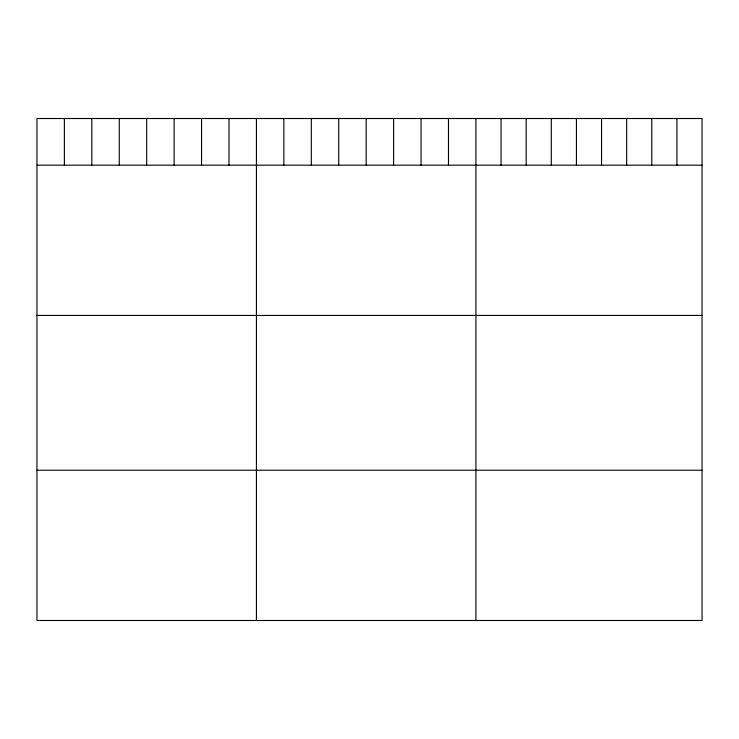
<?xml version="1.0" encoding="UTF-8"?>
<svg xmlns="http://www.w3.org/2000/svg" width="739" height="739" viewBox="0 0 739 739"><rect width="100%" height="100%" fill="white"/><g stroke="black" fill="none" stroke-linecap="round" stroke-linejoin="round"><path stroke-width="1.11" d="M702.05 165.167L702.05 620.483L36.95 620.483L36.95 118.517L702.05 118.517L702.05 165.167L36.95 165.167M36.95 315.424L702.05 315.424M36.95 470.226L702.05 470.226M676.924 118.517L676.924 165.167M651.798 118.517L651.798 165.167M626.672 118.517L626.672 165.167M601.546 118.517L601.546 165.167M576.42 118.517L576.42 165.167M551.294 118.517L551.294 165.167M526.168 118.517L526.168 165.167M501.042 118.517L501.042 165.167M475.916 118.517L475.916 620.483M448.481 118.517L448.481 165.167M421.045 118.517L421.045 165.167M393.61 118.517L393.61 165.167M366.174 118.517L366.174 165.167M338.739 118.517L338.739 165.167M311.304 118.517L311.304 165.167M283.868 118.517L283.868 165.167M256.433 118.517L256.433 620.483M228.998 118.517L228.998 165.167M201.562 118.517L201.562 165.167M174.127 118.517L174.127 165.167M146.691 118.517L146.691 165.167M119.256 118.517L119.256 165.167M91.821 118.517L91.821 165.167M64.385 118.517L64.385 165.167"/></g></svg>
